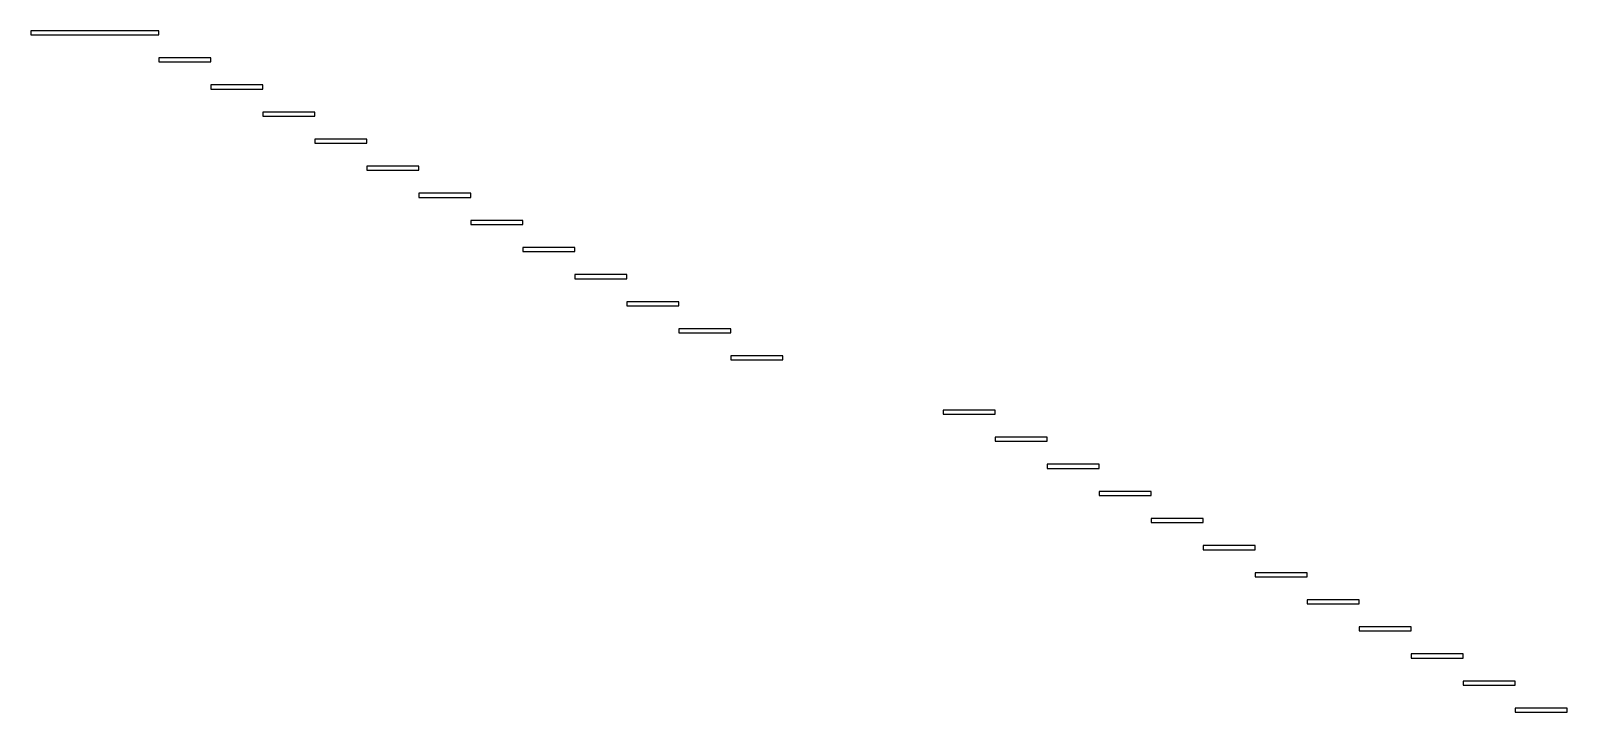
# Model space of a CAD drawing. Header units: metres. Extents: x 40 to 1000, y 14 to 1980.
# Drawn here: x 40 to 1000, y 1554 to 1980 of the extents above.
import ezdxf

# ---------------------------------------------------------------- set-up
doc = ezdxf.new("R2010")
doc.units = ezdxf.units.M

msp = doc.modelspace()

# ---------------------------------------------------------------- linework, layer by layer
at = {"layer": 'PARAMETRIX'}
for p, q in [((120, 1980), (40, 1980)), ((40, 1980), (40, 1977.4615)), ((120, 1977.4615), (120, 1980)), ((40, 1977.4615), (120, 1977.4615)), ((152.5, 1963.0769), (120, 1963.0769)), ((120, 1963.0769), (120, 1960.5385)), ((120, 1960.5385), (152.5, 1960.5385)), ((152.5, 1960.5385), (152.5, 1963.0769)), ((185, 1946.1538), (152.5, 1946.1538)), ((152.5, 1946.1538), (152.5, 1943.6154)), ((152.5, 1943.6154), (185, 1943.6154)), ((185, 1943.6154), (185, 1946.1538)), ((217.5, 1929.2308), (185, 1929.2308)), ((185, 1929.2308), (185, 1926.6923)), ((185, 1926.6923), (217.5, 1926.6923)), ((217.5, 1926.6923), (217.5, 1929.2308)), ((250, 1912.3077), (217.5, 1912.3077)), ((217.5, 1912.3077), (217.5, 1909.7692)), ((250, 1909.7692), (250, 1912.3077)), ((217.5, 1909.7692), (250, 1909.7692)), ((282.5, 1895.3846), (250, 1895.3846)), ((250, 1895.3846), (250, 1892.8462)), ((250, 1892.8462), (282.5, 1892.8462)), ((282.5, 1892.8462), (282.5, 1895.3846)), ((315, 1878.4615), (282.5, 1878.4615)), ((282.5, 1878.4615), (282.5, 1875.9231)), ((282.5, 1875.9231), (315, 1875.9231)), ((315, 1875.9231), (315, 1878.4615)), ((347.5, 1861.5385), (315, 1861.5385)), ((315, 1861.5385), (315, 1859)), ((315, 1859), (347.5, 1859)), ((347.5, 1859), (347.5, 1861.5385)), ((380, 1844.6154), (347.5, 1844.6154)), ((347.5, 1844.6154), (347.5, 1842.0769)), ((380, 1842.0769), (380, 1844.6154)), ((347.5, 1842.0769), (380, 1842.0769)), ((412.5, 1827.6923), (380, 1827.6923)), ((380, 1827.6923), (380, 1825.1538)), ((380, 1825.1538), (412.5, 1825.1538)), ((412.5, 1825.1538), (412.5, 1827.6923)), ((445, 1810.7692), (412.5, 1810.7692)), ((412.5, 1810.7692), (412.5, 1808.2308)), ((412.5, 1808.2308), (445, 1808.2308)), ((445, 1808.2308), (445, 1810.7692)), ((477.5, 1793.8462), (445, 1793.8462)), ((445, 1793.8462), (445, 1791.3077)), ((445, 1791.3077), (477.5, 1791.3077)), ((477.5, 1791.3077), (477.5, 1793.8462)), ((510, 1776.9231), (477.5, 1776.9231)), ((477.5, 1776.9231), (477.5, 1774.3846)), ((510, 1774.3846), (510, 1776.9231)), ((477.5, 1774.3846), (510, 1774.3846)), ((642.5, 1743.0769), (610, 1743.0769)), ((610, 1743.0769), (610, 1740.5385)), ((610, 1740.5385), (642.5, 1740.5385)), ((642.5, 1740.5385), (642.5, 1743.0769)), ((675, 1726.1538), (642.5, 1726.1538)), ((642.5, 1726.1538), (642.5, 1723.6154)), ((642.5, 1723.6154), (675, 1723.6154)), ((675, 1723.6154), (675, 1726.1538)), ((707.5, 1709.2308), (675, 1709.2308)), ((675, 1709.2308), (675, 1706.6923)), ((707.5, 1706.6923), (707.5, 1709.2308)), ((675, 1706.6923), (707.5, 1706.6923)), ((740, 1692.3077), (707.5, 1692.3077)), ((707.5, 1692.3077), (707.5, 1689.7692)), ((707.5, 1689.7692), (740, 1689.7692)), ((740, 1689.7692), (740, 1692.3077)), ((772.5, 1675.3846), (740, 1675.3846)), ((740, 1675.3846), (740, 1672.8462)), ((740, 1672.8462), (772.5, 1672.8462)), ((772.5, 1672.8462), (772.5, 1675.3846)), ((805, 1658.4615), (772.5, 1658.4615)), ((772.5, 1658.4615), (772.5, 1655.9231)), ((772.5, 1655.9231), (805, 1655.9231)), ((805, 1655.9231), (805, 1658.4615)), ((837.5, 1641.5385), (805, 1641.5385)), ((805, 1641.5385), (805, 1639)), ((805, 1639), (837.5, 1639)), ((837.5, 1639), (837.5, 1641.5385)), ((870, 1624.6154), (837.5, 1624.6154)), ((837.5, 1624.6154), (837.5, 1622.0769)), ((870, 1622.0769), (870, 1624.6154)), ((837.5, 1622.0769), (870, 1622.0769)), ((902.5, 1607.6923), (870, 1607.6923)), ((870, 1607.6923), (870, 1605.1538)), ((870, 1605.1538), (902.5, 1605.1538)), ((902.5, 1605.1538), (902.5, 1607.6923)), ((935, 1590.7692), (902.5, 1590.7692)), ((902.5, 1590.7692), (902.5, 1588.2308)), ((902.5, 1588.2308), (935, 1588.2308)), ((935, 1588.2308), (935, 1590.7692)), ((967.5, 1573.8462), (935, 1573.8462)), ((935, 1573.8462), (935, 1571.3077)), ((935, 1571.3077), (967.5, 1571.3077)), ((967.5, 1571.3077), (967.5, 1573.8462)), ((1000, 1556.9231), (967.5, 1556.9231)), ((967.5, 1556.9231), (967.5, 1554.3846)), ((1000, 1554.3846), (1000, 1556.9231)), ((967.5, 1554.3846), (1000, 1554.3846))]:
    msp.add_line(p, q, dxfattribs=at)

doc.saveas('drawing.dxf')
